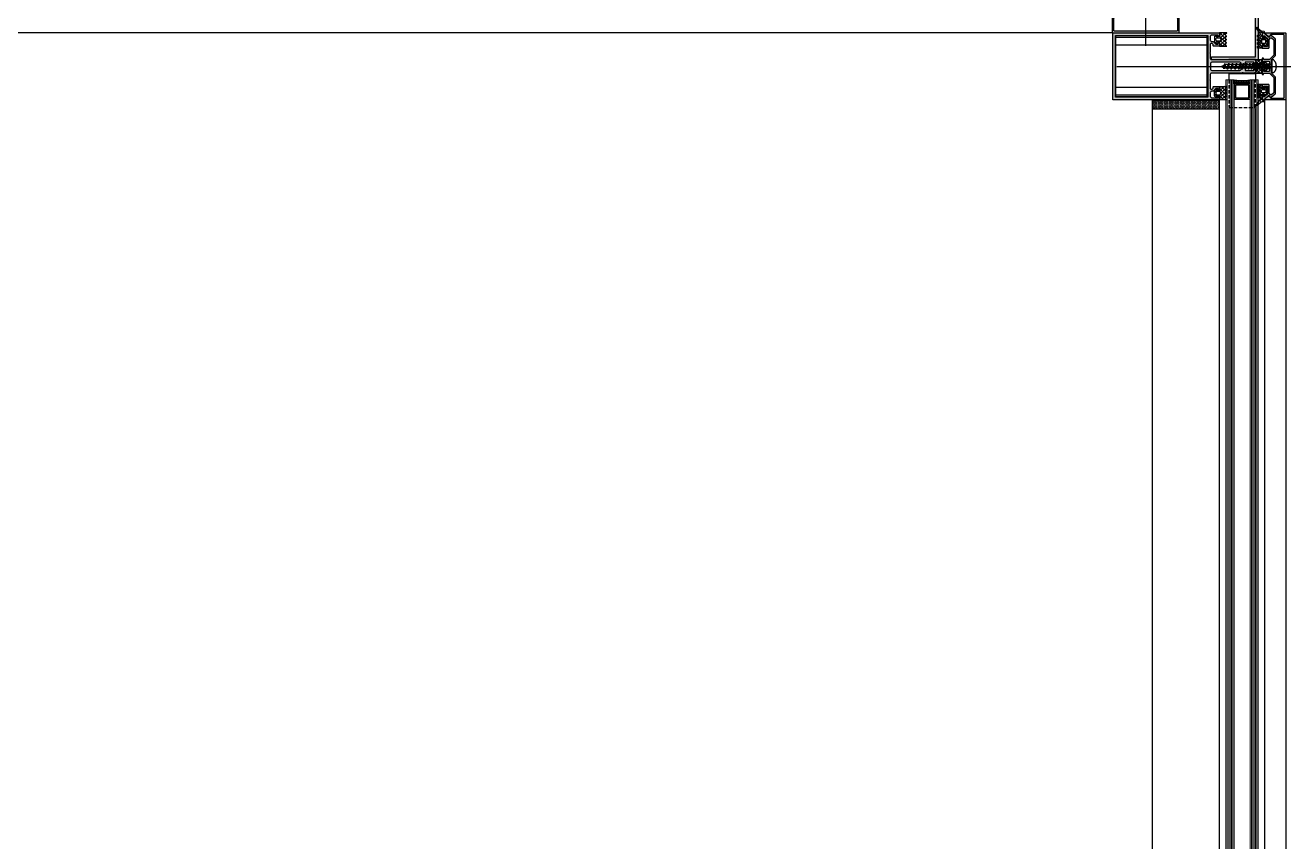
# Model space of a CAD drawing. Header units: millimetres. Extents: x 809 to 8159, y 33 to 4533.
# Drawn here: x 3912.7 to 4007.2, y 1852.9 to 1913.9 of the extents above; entities that cross this region are included whole.
import ezdxf

# ---------------------------------------------------------------- set-up
doc = ezdxf.new("R2010")
doc.units = ezdxf.units.MM
doc.linetypes.add('DASHDOT', pattern=[25.4, 12.7, -6.35, 0, -6.35])
doc.linetypes.add('HIDDEN', pattern=[0.375, 0.25, -0.125])
for name, color, linetype in [('1', 3, 'Continuous'), ('11', 11, 'Continuous'), ('3', 11, 'Continuous'), ('5', 11, 'Continuous'), ('EKSEN', 11, 'Continuous'), ('FITILLER', 240, 'Continuous'), ('GORUNUS-TARAMA', 11, 'Continuous')]:
    doc.layers.add(name, color=color, linetype=linetype)
doc.layers.add('cam', color=5, linetype='Continuous', lineweight=0)

# ---------------------------------------------------------------- blocks, each defined once
blk = doc.blocks.new('ajsdfxcvzx')
blk.add_hatch(color=256).paths.add_polyline_path([(35960.711, -6668.453), (35960.711, -6679.928), (35957.234, -6679.927), (35957.234, -6679.727), (35960.511, -6679.727), (35960.511, -6668.453)])
h = blk.add_hatch(color=256)
edge = h.paths.add_edge_path()
edge.add_arc((35954.631, -6677.747), 0.05, 270, 360, ccw=False)
edge.add_line((35954.631, -6677.797), (35949.991, -6677.797))
edge.add_arc((35949.991, -6677.747), 0.05, 180, 270, ccw=False)
edge.add_line((35949.941, -6677.747), (35949.941, -6676.793))
edge.add_line((35949.941, -6676.793), (35950.073, -6676.682))
edge.add_arc((35950.041, -6676.644), 0.05, 310, 400)
edge.add_line((35950.079, -6676.612), (35949.846, -6676.334))
edge.add_arc((35949.831, -6676.347), 0.02, 40, 180)
edge.add_line((35949.811, -6676.347), (35949.811, -6677.877))
edge.add_arc((35949.861, -6677.877), 0.05, 180, 270)
edge.add_line((35949.861, -6677.927), (35954.761, -6677.927))
edge.add_arc((35954.761, -6677.877), 0.05, 270, 360)
edge.add_line((35954.811, -6677.877), (35954.811, -6676.347))
edge.add_arc((35954.791, -6676.347), 0.02, 0, 140)
edge.add_line((35954.776, -6676.334), (35954.543, -6676.612))
edge.add_arc((35954.581, -6676.644), 0.05, 140, 230)
edge.add_line((35954.549, -6676.682), (35954.681, -6676.793))
edge.add_line((35954.681, -6676.793), (35954.681, -6677.747))
h = blk.add_hatch(color=256)
edge = h.paths.add_edge_path()
edge.add_line((35957.791, -6678.177), (35957.721, -6678.177))
edge.add_line((35957.721, -6678.177), (35957.721, -6678.087))
edge.add_line((35957.721, -6678.087), (35957.241, -6678.087))
edge.add_arc((35957.241, -6678.187), 0.1, 90, 180)
edge.add_line((35957.141, -6678.187), (35957.141, -6678.467))
edge.add_arc((35957.241, -6678.467), 0.1, 180, 270)
edge.add_line((35957.241, -6678.567), (35957.32, -6678.567))
edge.add_arc((35957.32, -6678.617), 0.05, 405, 450, ccw=False)
edge.add_line((35957.356, -6678.581), (35957.526, -6678.752))
edge.add_arc((35957.562, -6678.717), 0.05, 225, 270)
edge.add_line((35957.562, -6678.767), (35957.721, -6678.767))
edge.add_line((35957.721, -6678.767), (35957.721, -6678.677))
edge.add_line((35957.721, -6678.677), (35957.791, -6678.677))
edge.add_arc((35957.791, -6678.727), 0.05, 0, 90, ccw=False)
edge.add_line((35957.841, -6678.727), (35957.841, -6678.927))
edge.add_line((35957.841, -6678.927), (35957.401, -6678.927))
edge.add_arc((35957.401, -6678.877), 0.05, 180, 270, ccw=False)
edge.add_line((35957.351, -6678.877), (35957.351, -6678.81))
edge.add_arc((35957.301, -6678.81), 0.05, 360, 405)
edge.add_line((35957.336, -6678.774), (35957.304, -6678.741))
edge.add_arc((35957.268, -6678.777), 0.05, 405, 450)
edge.add_line((35957.268, -6678.727), (35957.191, -6678.727))
edge.add_arc((35957.191, -6678.777), 0.05, 90, 180)
edge.add_line((35957.141, -6678.777), (35957.141, -6679.027))
edge.add_line((35957.141, -6679.027), (35957.141, -6679.397))
edge.add_line((35957.141, -6679.397), (35957.111, -6679.427))
edge.add_line((35957.111, -6679.427), (35957.141, -6679.457))
edge.add_line((35957.141, -6679.457), (35957.141, -6679.827))
edge.add_arc((35957.233, -6679.835), 0.0919, 174.92947, 270.95505)
edge.add_line((35957.234, -6679.927), (35959.511, -6679.927))
edge.add_arc((35959.531, -6679.927), 0.02, 180, 360)
edge.add_line((35959.551, -6679.927), (35959.571, -6679.927))
edge.add_arc((35959.591, -6679.927), 0.02, 180, 360)
edge.add_line((35959.611, -6679.927), (35960.541, -6679.927))
edge.add_line((35960.541, -6679.927), (35960.541, -6680.067))
edge.add_arc((35960.481, -6680.067), 0.06, 270, 360, ccw=False)
edge.add_line((35960.481, -6680.127), (35960.481, -6680.197))
edge.add_arc((35960.451, -6680.197), 0.03, 270, 360, ccw=False)
edge.add_line((35960.451, -6680.227), (35960.411, -6680.227))
edge.add_arc((35960.411, -6680.197), 0.03, 180, 270, ccw=False)
edge.add_line((35960.381, -6680.197), (35960.381, -6680.127))
edge.add_line((35960.381, -6680.127), (35959.741, -6680.127))
edge.add_line((35959.741, -6680.127), (35959.741, -6680.377))
edge.add_line((35959.741, -6680.377), (35959.691, -6680.427))
edge.add_line((35959.691, -6680.427), (35959.741, -6680.477))
edge.add_line((35959.741, -6680.477), (35959.741, -6680.727))
edge.add_line((35959.741, -6680.727), (35960.381, -6680.727))
edge.add_line((35960.381, -6680.727), (35960.381, -6680.657))
edge.add_arc((35960.411, -6680.657), 0.03, 90, 180, ccw=False)
edge.add_line((35960.411, -6680.627), (35960.451, -6680.627))
edge.add_arc((35960.451, -6680.657), 0.03, 0, 90, ccw=False)
edge.add_line((35960.481, -6680.657), (35960.481, -6680.727))
edge.add_arc((35960.481, -6680.787), 0.06, 360, 450, ccw=False)
edge.add_line((35960.541, -6680.787), (35960.541, -6680.927))
edge.add_line((35960.541, -6680.927), (35959.611, -6680.927))
edge.add_arc((35959.591, -6680.927), 0.02, 360, 540)
edge.add_line((35959.571, -6680.927), (35959.551, -6680.927))
edge.add_arc((35959.531, -6680.927), 0.02, 360, 540)
edge.add_line((35959.511, -6680.927), (35957.234, -6680.927))
edge.add_arc((35957.233, -6681.019), 0.0919, 449.04495, 545.07053)
edge.add_line((35957.141, -6681.027), (35957.141, -6681.397))
edge.add_line((35957.141, -6681.397), (35957.111, -6681.427))
edge.add_line((35957.111, -6681.427), (35957.141, -6681.457))
edge.add_line((35957.141, -6681.457), (35957.141, -6681.827))
edge.add_line((35957.141, -6681.827), (35957.141, -6682.077))
edge.add_arc((35957.191, -6682.077), 0.05, 180, 270)
edge.add_line((35957.191, -6682.127), (35957.268, -6682.127))
edge.add_arc((35957.268, -6682.077), 0.05, 270, 315)
edge.add_line((35957.304, -6682.112), (35957.336, -6682.079))
edge.add_arc((35957.301, -6682.044), 0.05, 315, 360)
edge.add_line((35957.351, -6682.044), (35957.351, -6681.977))
edge.add_arc((35957.401, -6681.977), 0.05, 90, 180, ccw=False)
edge.add_line((35957.401, -6681.927), (35957.841, -6681.927))
edge.add_line((35957.841, -6681.927), (35957.841, -6682.127))
edge.add_arc((35957.791, -6682.127), 0.05, 270, 360, ccw=False)
edge.add_line((35957.791, -6682.177), (35957.721, -6682.177))
edge.add_line((35957.721, -6682.177), (35957.721, -6682.087))
edge.add_line((35957.721, -6682.087), (35957.562, -6682.087))
edge.add_arc((35957.562, -6682.137), 0.05, 450, 495)
edge.add_line((35957.526, -6682.101), (35957.356, -6682.272))
edge.add_arc((35957.32, -6682.237), 0.05, 270, 315, ccw=False)
edge.add_line((35957.32, -6682.287), (35957.241, -6682.287))
edge.add_arc((35957.241, -6682.387), 0.1, 90, 180)
edge.add_line((35957.141, -6682.387), (35957.141, -6682.667))
edge.add_arc((35957.241, -6682.667), 0.1, 180, 270)
edge.add_line((35957.241, -6682.767), (35957.721, -6682.767))
edge.add_line((35957.721, -6682.767), (35957.721, -6682.677))
edge.add_line((35957.721, -6682.677), (35957.791, -6682.677))
edge.add_arc((35957.791, -6682.727), 0.05, 0, 90, ccw=False)
edge.add_line((35957.841, -6682.727), (35957.841, -6682.927))
edge.add_line((35957.841, -6682.927), (35949.848, -6682.927))
edge.add_line((35949.848, -6682.927), (35949.848, -6677.927))
edge.add_line((35949.848, -6677.927), (35957.841, -6677.927))
edge.add_line((35957.841, -6677.927), (35957.841, -6678.127))
edge.add_arc((35957.791, -6678.127), 0.05, 270, 360, ccw=False)
h.paths.add_polyline_path([(35956.948, -6682.725), (35950.048, -6682.725), (35950.048, -6678.125), (35956.948, -6678.125), (35956.948, -6680.425)], flags=16)
edge = h.paths.add_edge_path(flags=16)
edge.add_arc((35959.348, -6680.225), 0.1, 360, 450)
edge.add_line((35959.348, -6680.125), (35957.248, -6680.125))
edge.add_arc((35957.248, -6680.225), 0.1, 90, 180)
edge.add_line((35957.148, -6680.225), (35957.148, -6680.625))
edge.add_arc((35957.248, -6680.625), 0.1, 180, 270)
edge.add_line((35957.248, -6680.725), (35959.348, -6680.725))
edge.add_arc((35959.348, -6680.625), 0.1, 270, 360)
edge.add_line((35959.448, -6680.625), (35959.448, -6680.225))
h = blk.add_hatch(color=256)
edge = h.paths.add_edge_path()
edge.add_line((35961.411, -6681.904), (35961.411, -6682.504))
edge.add_line((35961.411, -6682.504), (35961.131, -6682.739))
edge.add_line((35961.131, -6682.739), (35961.131, -6682.534))
edge.add_line((35961.131, -6682.534), (35961.061, -6682.534))
edge.add_arc((35961.061, -6682.584), 0.05, 90, 180)
edge.add_line((35961.011, -6682.584), (35961.011, -6682.922))
edge.add_line((35961.011, -6682.922), (35961.116, -6682.922))
edge.add_line((35961.116, -6682.922), (35961.472, -6682.623))
edge.add_arc((35961.504, -6682.661), 0.05, 40, 130, ccw=False)
edge.add_line((35961.543, -6682.629), (35961.618, -6682.719))
edge.add_arc((35961.656, -6682.687), 0.05, 220, 310)
edge.add_line((35961.688, -6682.725), (35961.993, -6682.469))
edge.add_arc((35961.961, -6682.431), 0.05, 310, 360)
edge.add_line((35962.011, -6682.431), (35962.011, -6681.251))
edge.add_arc((35961.961, -6681.251), 0.05, 0, 45)
edge.add_line((35961.996, -6681.216), (35961.819, -6681.039))
edge.add_line((35961.819, -6681.039), (35961.777, -6681.039))
edge.add_line((35961.777, -6681.039), (35961.777, -6680.996))
edge.add_line((35961.777, -6680.996), (35961.722, -6680.941))
edge.add_arc((35961.757, -6680.906), 0.05, 180, 225, ccw=False)
edge.add_line((35961.707, -6680.906), (35961.707, -6679.947))
edge.add_arc((35961.757, -6679.947), 0.05, 135, 180, ccw=False)
edge.add_line((35961.722, -6679.912), (35961.777, -6679.857))
edge.add_line((35961.777, -6679.857), (35961.777, -6679.815))
edge.add_line((35961.777, -6679.815), (35961.819, -6679.815))
edge.add_line((35961.819, -6679.815), (35961.996, -6679.638))
edge.add_arc((35961.961, -6679.602), 0.05, 315, 360)
edge.add_line((35962.011, -6679.602), (35962.011, -6678.423))
edge.add_arc((35961.961, -6678.423), 0.05, 0, 50)
edge.add_line((35961.993, -6678.384), (35961.688, -6678.129))
edge.add_arc((35961.656, -6678.167), 0.05, 50, 140)
edge.add_line((35961.618, -6678.135), (35961.543, -6678.224))
edge.add_arc((35961.504, -6678.192), 0.05, 230, 320, ccw=False)
edge.add_line((35961.472, -6678.23), (35961.116, -6677.932))
edge.add_line((35961.116, -6677.932), (35961.011, -6677.932))
edge.add_line((35961.011, -6677.932), (35961.011, -6678.269))
edge.add_arc((35961.061, -6678.269), 0.05, 180, 270)
edge.add_line((35961.061, -6678.319), (35961.131, -6678.319))
edge.add_line((35961.131, -6678.319), (35961.131, -6678.114))
edge.add_line((35961.131, -6678.114), (35961.411, -6678.349))
edge.add_line((35961.411, -6678.349), (35961.411, -6678.949))
edge.add_line((35961.411, -6678.949), (35961.131, -6678.949))
edge.add_line((35961.131, -6678.949), (35961.131, -6678.819))
edge.add_line((35961.131, -6678.819), (35961.061, -6678.819))
edge.add_arc((35961.061, -6678.869), 0.05, 90, 180)
edge.add_line((35961.011, -6678.869), (35961.011, -6679.069))
edge.add_line((35961.011, -6679.069), (35961.481, -6679.069))
edge.add_arc((35961.481, -6679.019), 0.05, 270, 360)
edge.add_line((35961.531, -6679.019), (35961.531, -6678.443))
edge.add_arc((35961.581, -6678.443), 0.05, 140, 180, ccw=False)
edge.add_line((35961.543, -6678.411), (35961.633, -6678.304))
edge.add_arc((35961.671, -6678.336), 0.05, 50, 140, ccw=False)
edge.add_line((35961.703, -6678.298), (35961.873, -6678.44))
edge.add_arc((35961.841, -6678.479), 0.05, 0, 50, ccw=False)
edge.add_line((35961.891, -6678.479), (35961.891, -6679.552))
edge.add_arc((35961.841, -6679.552), 0.05, -45, 0, ccw=False)
edge.add_line((35961.876, -6679.588), (35961.552, -6679.912))
edge.add_arc((35961.517, -6679.877), 0.05, 270, 315, ccw=False)
edge.add_line((35961.517, -6679.927), (35961.111, -6679.927))
edge.add_line((35961.111, -6679.927), (35961.111, -6679.827))
edge.add_line((35961.111, -6679.827), (35961.011, -6679.827))
edge.add_line((35961.011, -6679.827), (35961.011, -6680.127))
edge.add_arc((35961.061, -6680.127), 0.05, 180, 270)
edge.add_line((35961.061, -6680.177), (35961.131, -6680.177))
edge.add_line((35961.131, -6680.177), (35961.131, -6680.047))
edge.add_line((35961.131, -6680.047), (35961.507, -6680.047))
edge.add_arc((35961.507, -6680.097), 0.05, 0, 90, ccw=False)
edge.add_line((35961.557, -6680.097), (35961.557, -6680.757))
edge.add_arc((35961.507, -6680.757), 0.05, 270, 360, ccw=False)
edge.add_line((35961.507, -6680.807), (35961.131, -6680.807))
edge.add_line((35961.131, -6680.807), (35961.131, -6680.677))
edge.add_line((35961.131, -6680.677), (35961.061, -6680.677))
edge.add_arc((35961.061, -6680.727), 0.05, 90, 180)
edge.add_line((35961.011, -6680.727), (35961.011, -6681.027))
edge.add_line((35961.011, -6681.027), (35961.111, -6681.027))
edge.add_line((35961.111, -6681.027), (35961.111, -6680.927))
edge.add_line((35961.111, -6680.927), (35961.517, -6680.927))
edge.add_arc((35961.517, -6680.977), 0.05, 45, 90, ccw=False)
edge.add_line((35961.552, -6680.941), (35961.876, -6681.266))
edge.add_arc((35961.841, -6681.301), 0.05, 0, 45, ccw=False)
edge.add_line((35961.891, -6681.301), (35961.891, -6682.375))
edge.add_arc((35961.841, -6682.375), 0.05, 310, 360, ccw=False)
edge.add_line((35961.873, -6682.413), (35961.703, -6682.556))
edge.add_arc((35961.671, -6682.518), 0.05, 220, 310, ccw=False)
edge.add_line((35961.633, -6682.55), (35961.543, -6682.442))
edge.add_arc((35961.581, -6682.41), 0.05, 180, 220, ccw=False)
edge.add_line((35961.531, -6682.41), (35961.531, -6681.834))
edge.add_arc((35961.481, -6681.834), 0.05, 360, 450)
edge.add_line((35961.481, -6681.784), (35961.011, -6681.784))
edge.add_line((35961.011, -6681.784), (35961.011, -6681.984))
edge.add_arc((35961.061, -6681.984), 0.05, 180, 270)
edge.add_line((35961.061, -6682.034), (35961.131, -6682.034))
edge.add_line((35961.131, -6682.034), (35961.131, -6681.904))
edge.add_line((35961.131, -6681.904), (35961.411, -6681.904))
h = blk.add_hatch(color=256)
edge = h.paths.add_edge_path()
edge.add_arc((35962.604, -6682.747), 0.05, 270, 360)
edge.add_line((35962.654, -6682.747), (35962.654, -6678.107))
edge.add_arc((35962.604, -6678.107), 0.05, 360, 450)
edge.add_line((35962.604, -6678.057), (35961.651, -6678.057))
edge.add_line((35961.651, -6678.057), (35961.54, -6678.189))
edge.add_arc((35961.501, -6678.157), 0.05, 230, 320, ccw=False)
edge.add_line((35961.469, -6678.195), (35961.191, -6677.962))
edge.add_arc((35961.204, -6677.947), 0.02, 90, 230, ccw=False)
edge.add_line((35961.204, -6677.927), (35962.734, -6677.927))
edge.add_arc((35962.734, -6677.977), 0.05, 0, 90, ccw=False)
edge.add_line((35962.784, -6677.977), (35962.784, -6682.877))
edge.add_arc((35962.734, -6682.877), 0.05, 270, 360, ccw=False)
edge.add_line((35962.734, -6682.927), (35961.204, -6682.927))
edge.add_arc((35961.204, -6682.907), 0.02, 130, 270, ccw=False)
edge.add_line((35961.191, -6682.891), (35961.469, -6682.658))
edge.add_arc((35961.501, -6682.697), 0.05, 40, 130, ccw=False)
edge.add_line((35961.54, -6682.664), (35961.651, -6682.797))
edge.add_line((35961.651, -6682.797), (35962.604, -6682.797))
h = blk.add_hatch()
h.set_pattern_fill('NET', color=256, angle=180, style=0)
h.set_pattern_definition([(180, (35901.66928, -6673.96885), (-3e-17, -0.125), []), (270, (35901.66928, -6673.96885), (0.125, -3e-17), [])])
h.paths.add_polyline_path([(35960.091, -6681.721), (35958.928, -6681.721), (35958.928, -6681.423), (35959.127, -6681.462), (35959.365, -6681.482), (35959.624, -6681.482), (35959.952, -6681.453), (35960.091, -6681.433)])
at = {"layer": 'FITILLER'}
h = blk.add_hatch(dxfattribs=at)
h.set_pattern_fill('NET', color=256, scale=1.5, angle=225, style=0)
h.set_pattern_definition([(225, (35971.45092, -6690.67331), (0.1325825, -0.1325825), []), (315, (35971.45092, -6690.67331), (0.1325825, 0.1325825), [])])
edge = h.paths.add_edge_path(flags=16)
edge.add_arc((35957.819, -6678.452), 0.1, 270, 360, ccw=False)
edge.add_line((35957.819, -6678.552), (35957.661, -6678.552))
edge.add_arc((35957.661, -6678.452), 0.1, 180, 270, ccw=False)
edge.add_line((35957.561, -6678.452), (35957.561, -6678.402))
edge.add_arc((35957.661, -6678.402), 0.1, 90, 180, ccw=False)
edge.add_line((35957.661, -6678.302), (35957.819, -6678.302))
edge.add_arc((35957.819, -6678.402), 0.1, 0, 90, ccw=False)
edge.add_line((35957.919, -6678.402), (35957.919, -6678.452))
edge = h.paths.add_edge_path()
edge.add_line((35957.836, -6678.927), (35958.353, -6678.927))
edge.add_arc((35958.353, -6678.917), 0.01, 270, 405)
edge.add_line((35958.36, -6678.91), (35958.249, -6678.799))
edge.add_arc((35958.255, -6678.793), 0.00893, 135, 225, ccw=False)
edge.add_line((35958.249, -6678.786), (35958.358, -6678.677))
edge.add_arc((35958.352, -6678.671), 0.00893, 315, 405)
edge.add_line((35958.358, -6678.664), (35958.249, -6678.555))
edge.add_arc((35958.255, -6678.549), 0.00893, 135, 225, ccw=False)
edge.add_line((35958.249, -6678.542), (35958.358, -6678.433))
edge.add_arc((35958.352, -6678.427), 0.00893, 315, 405)
edge.add_line((35958.358, -6678.42), (35958.249, -6678.311))
edge.add_arc((35958.255, -6678.305), 0.00893, 135, 225, ccw=False)
edge.add_line((35958.249, -6678.298), (35958.358, -6678.189))
edge.add_arc((35958.352, -6678.183), 0.00893, 315, 405)
edge.add_line((35958.358, -6678.177), (35958.249, -6678.067))
edge.add_arc((35958.255, -6678.061), 0.00893, 135, 225, ccw=False)
edge.add_line((35958.249, -6678.055), (35958.36, -6677.944))
edge.add_arc((35958.353, -6677.937), 0.01, 315, 450)
edge.add_line((35958.353, -6677.927), (35957.836, -6677.927))
edge.add_line((35957.836, -6677.927), (35957.836, -6678.152))
edge.add_arc((35957.786, -6678.152), 0.05, 270, 360, ccw=False)
edge.add_line((35957.786, -6678.202), (35957.666, -6678.202))
edge.add_line((35957.666, -6678.202), (35957.666, -6678.102))
edge.add_line((35957.666, -6678.102), (35957.616, -6678.102))
edge.add_line((35957.616, -6678.102), (35957.486, -6678.177))
edge.add_arc((35957.511, -6678.22), 0.05, 120, 180)
edge.add_line((35957.461, -6678.22), (35957.461, -6678.633))
edge.add_arc((35957.511, -6678.633), 0.05, 180, 240)
edge.add_line((35957.486, -6678.677), (35957.616, -6678.752))
edge.add_line((35957.616, -6678.752), (35957.666, -6678.752))
edge.add_line((35957.666, -6678.752), (35957.666, -6678.652))
edge.add_line((35957.666, -6678.652), (35957.786, -6678.652))
edge.add_arc((35957.786, -6678.702), 0.05, 0, 90, ccw=False)
edge.add_line((35957.836, -6678.702), (35957.836, -6678.927))
h = blk.add_hatch(dxfattribs=at)
h.set_pattern_fill('NET', color=256, scale=1.5, angle=225, style=0)
h.set_pattern_definition([(225, (35975.4269, -6694.91483), (0.1325825, -0.1325825), []), (315, (35975.4269, -6694.91483), (0.1325825, 0.1325825), [])])
edge = h.paths.add_edge_path(flags=16)
edge.add_arc((35961.183, -6678.544), 0.1, 0, 90)
edge.add_line((35961.183, -6678.444), (35961.058, -6678.444))
edge.add_arc((35961.058, -6678.544), 0.1, 90, 180)
edge.add_line((35960.958, -6678.544), (35960.958, -6678.594))
edge.add_arc((35961.058, -6678.594), 0.1, 180, 270)
edge.add_line((35961.058, -6678.694), (35961.183, -6678.694))
edge.add_arc((35961.183, -6678.594), 0.1, 270, 360)
edge.add_line((35961.283, -6678.594), (35961.283, -6678.544))
edge = h.paths.add_edge_path()
edge.add_arc((35961.026, -6677.585), 0.2, 229.76686, 260)
edge.add_line((35960.991, -6677.782), (35961.126, -6677.806))
edge.add_arc((35961.117, -6677.855), 0.05, 15, 80, ccw=False)
edge.add_line((35961.166, -6677.842), (35961.184, -6677.912))
edge.add_line((35961.184, -6677.912), (35961.008, -6677.912))
edge.add_line((35961.008, -6677.912), (35961.008, -6678.294))
edge.add_arc((35961.058, -6678.294), 0.05, 180, 270)
edge.add_line((35961.058, -6678.344), (35961.178, -6678.344))
edge.add_line((35961.178, -6678.344), (35961.178, -6678.244))
edge.add_line((35961.178, -6678.244), (35961.228, -6678.244))
edge.add_line((35961.228, -6678.244), (35961.358, -6678.319))
edge.add_arc((35961.333, -6678.362), 0.05, 0, 60, ccw=False)
edge.add_line((35961.383, -6678.362), (35961.383, -6678.776))
edge.add_arc((35961.333, -6678.776), 0.05, -60, 0, ccw=False)
edge.add_line((35961.358, -6678.819), (35961.228, -6678.894))
edge.add_line((35961.228, -6678.894), (35961.178, -6678.894))
edge.add_line((35961.178, -6678.894), (35961.178, -6678.794))
edge.add_line((35961.178, -6678.794), (35961.058, -6678.794))
edge.add_arc((35961.058, -6678.844), 0.05, 90, 180)
edge.add_line((35961.008, -6678.844), (35961.008, -6679.069))
edge.add_line((35961.008, -6679.069), (35960.658, -6679.069))
edge.add_line((35960.658, -6679.069), (35960.658, -6678.919))
edge.add_line((35960.658, -6678.919), (35960.808, -6678.919))
edge.add_arc((35960.808, -6678.869), 0.05, 270, 360)
edge.add_line((35960.858, -6678.869), (35960.858, -6678.849))
edge.add_arc((35960.808, -6678.849), 0.05, 0, 90)
edge.add_line((35960.808, -6678.799), (35960.658, -6678.799))
edge.add_line((35960.658, -6678.799), (35960.658, -6678.649))
edge.add_line((35960.658, -6678.649), (35960.808, -6678.649))
edge.add_arc((35960.808, -6678.599), 0.05, 270, 360)
edge.add_line((35960.858, -6678.599), (35960.858, -6678.579))
edge.add_arc((35960.808, -6678.579), 0.05, 0, 90)
edge.add_line((35960.808, -6678.529), (35960.658, -6678.529))
edge.add_line((35960.658, -6678.529), (35960.658, -6678.379))
edge.add_line((35960.658, -6678.379), (35960.808, -6678.379))
edge.add_arc((35960.808, -6678.329), 0.05, 270, 360)
edge.add_line((35960.858, -6678.329), (35960.858, -6678.309))
edge.add_arc((35960.808, -6678.309), 0.05, 0, 90)
edge.add_line((35960.808, -6678.259), (35960.658, -6678.259))
edge.add_line((35960.658, -6678.259), (35960.658, -6678.109))
edge.add_line((35960.658, -6678.109), (35960.808, -6678.109))
edge.add_arc((35960.808, -6678.059), 0.05, 270, 360)
edge.add_line((35960.858, -6678.059), (35960.858, -6677.951))
edge.add_arc((35960.808, -6677.951), 0.05, 0, 40)
edge.add_line((35960.846, -6677.919), (35960.579, -6677.6))
edge.add_arc((35960.611, -6677.562), 0.05, 49.76686, 229.76686, ccw=False)
edge.add_line((35960.643, -6677.524), (35960.897, -6677.738))
h = blk.add_hatch(dxfattribs=at)
h.set_pattern_fill('NET', color=256, scale=1.5, angle=225, style=0)
h.set_pattern_definition([(225, (35979.32106, -6758.45883), (0.1325825, -0.1325825), []), (315, (35979.32106, -6758.45883), (0.1325825, 0.1325825), [])])
edge = h.paths.add_edge_path(flags=16)
edge.add_arc((35961.016, -6680.403), 0.1, 90, 180, ccw=False)
edge.add_line((35961.016, -6680.303), (35961.175, -6680.303))
edge.add_arc((35961.175, -6680.403), 0.1, 0, 90, ccw=False)
edge.add_line((35961.275, -6680.403), (35961.275, -6680.453))
edge.add_arc((35961.175, -6680.453), 0.1, -90, 0, ccw=False)
edge.add_line((35961.175, -6680.553), (35961.016, -6680.553))
edge.add_arc((35961.016, -6680.453), 0.1, 180, 270, ccw=False)
edge.add_line((35960.916, -6680.453), (35960.916, -6680.403))
edge = h.paths.add_edge_path()
edge.add_line((35961, -6679.928), (35960.483, -6679.928))
edge.add_arc((35960.483, -6679.938), 0.01, 90, 225)
edge.add_line((35960.476, -6679.945), (35960.587, -6680.056))
edge.add_arc((35960.58, -6680.062), 0.00893, -45, 45, ccw=False)
edge.add_line((35960.587, -6680.068), (35960.477, -6680.178))
edge.add_arc((35960.484, -6680.184), 0.00893, 135, 225)
edge.add_line((35960.477, -6680.19), (35960.587, -6680.299))
edge.add_arc((35960.58, -6680.306), 0.00893, -45, 45, ccw=False)
edge.add_line((35960.587, -6680.312), (35960.477, -6680.421))
edge.add_arc((35960.484, -6680.428), 0.00893, 135, 225)
edge.add_line((35960.477, -6680.434), (35960.587, -6680.543))
edge.add_arc((35960.58, -6680.55), 0.00893, -45, 45, ccw=False)
edge.add_line((35960.587, -6680.556), (35960.477, -6680.665))
edge.add_arc((35960.484, -6680.672), 0.00893, 135, 225)
edge.add_line((35960.477, -6680.678), (35960.587, -6680.787))
edge.add_arc((35960.58, -6680.794), 0.00893, -45, 45, ccw=False)
edge.add_line((35960.587, -6680.8), (35960.476, -6680.911))
edge.add_arc((35960.483, -6680.918), 0.01, 135, 270)
edge.add_line((35960.483, -6680.928), (35961, -6680.928))
edge.add_line((35961, -6680.928), (35961, -6680.703))
edge.add_arc((35961.05, -6680.703), 0.05, 90, 180, ccw=False)
edge.add_line((35961.05, -6680.653), (35961.17, -6680.653))
edge.add_line((35961.17, -6680.653), (35961.17, -6680.753))
edge.add_line((35961.17, -6680.753), (35961.22, -6680.753))
edge.add_line((35961.22, -6680.753), (35961.35, -6680.678))
edge.add_arc((35961.325, -6680.634), 0.05, 300, 360)
edge.add_line((35961.375, -6680.634), (35961.375, -6680.221))
edge.add_arc((35961.325, -6680.221), 0.05, 0, 60)
edge.add_line((35961.35, -6680.178), (35961.22, -6680.103))
edge.add_line((35961.22, -6680.103), (35961.17, -6680.103))
edge.add_line((35961.17, -6680.103), (35961.17, -6680.203))
edge.add_line((35961.17, -6680.203), (35961.05, -6680.203))
edge.add_arc((35961.05, -6680.153), 0.05, 180, 270, ccw=False)
edge.add_line((35961, -6680.153), (35961, -6679.928))
h = blk.add_hatch(dxfattribs=at)
h.set_pattern_fill('NET', color=256, scale=1.5, angle=225, style=0)
h.set_pattern_definition([(135, (35971.45092, -6670.18013), (0.1325825, 0.1325825), []), (45, (35971.45092, -6670.18013), (0.1325825, -0.1325825), [])])
edge = h.paths.add_edge_path(flags=16)
edge.add_arc((35957.819, -6682.402), 0.1, 0, 90)
edge.add_line((35957.819, -6682.302), (35957.661, -6682.302))
edge.add_arc((35957.661, -6682.402), 0.1, 90, 180)
edge.add_line((35957.561, -6682.402), (35957.561, -6682.452))
edge.add_arc((35957.661, -6682.452), 0.1, 180, 270)
edge.add_line((35957.661, -6682.552), (35957.819, -6682.552))
edge.add_arc((35957.819, -6682.452), 0.1, 270, 360)
edge.add_line((35957.919, -6682.452), (35957.919, -6682.402))
edge = h.paths.add_edge_path()
edge.add_line((35957.836, -6681.927), (35958.353, -6681.927))
edge.add_arc((35958.353, -6681.937), 0.01, -45, 90, ccw=False)
edge.add_line((35958.36, -6681.944), (35958.249, -6682.055))
edge.add_arc((35958.255, -6682.061), 0.00893, 135, 225)
edge.add_line((35958.249, -6682.067), (35958.358, -6682.177))
edge.add_arc((35958.352, -6682.183), 0.00893, -45, 45, ccw=False)
edge.add_line((35958.358, -6682.189), (35958.249, -6682.298))
edge.add_arc((35958.255, -6682.305), 0.00893, 135, 225)
edge.add_line((35958.249, -6682.311), (35958.358, -6682.42))
edge.add_arc((35958.352, -6682.427), 0.00893, -45, 45, ccw=False)
edge.add_line((35958.358, -6682.433), (35958.249, -6682.542))
edge.add_arc((35958.255, -6682.549), 0.00893, 135, 225)
edge.add_line((35958.249, -6682.555), (35958.358, -6682.664))
edge.add_arc((35958.352, -6682.671), 0.00893, -45, 45, ccw=False)
edge.add_line((35958.358, -6682.677), (35958.249, -6682.786))
edge.add_arc((35958.255, -6682.793), 0.00893, 135, 225)
edge.add_line((35958.249, -6682.799), (35958.36, -6682.91))
edge.add_arc((35958.353, -6682.917), 0.01, -90, 45, ccw=False)
edge.add_line((35958.353, -6682.927), (35957.836, -6682.927))
edge.add_line((35957.836, -6682.927), (35957.836, -6682.702))
edge.add_arc((35957.786, -6682.702), 0.05, 0, 90)
edge.add_line((35957.786, -6682.652), (35957.666, -6682.652))
edge.add_line((35957.666, -6682.652), (35957.666, -6682.752))
edge.add_line((35957.666, -6682.752), (35957.616, -6682.752))
edge.add_line((35957.616, -6682.752), (35957.486, -6682.677))
edge.add_arc((35957.511, -6682.633), 0.05, 180, 240, ccw=False)
edge.add_line((35957.461, -6682.633), (35957.461, -6682.22))
edge.add_arc((35957.511, -6682.22), 0.05, 120, 180, ccw=False)
edge.add_line((35957.486, -6682.177), (35957.616, -6682.102))
edge.add_line((35957.616, -6682.102), (35957.666, -6682.102))
edge.add_line((35957.666, -6682.102), (35957.666, -6682.202))
edge.add_line((35957.666, -6682.202), (35957.786, -6682.202))
edge.add_arc((35957.786, -6682.152), 0.05, 270, 360)
edge.add_line((35957.836, -6682.152), (35957.836, -6681.927))
h = blk.add_hatch(dxfattribs=at)
h.set_pattern_fill('NET', color=256, scale=1.5, angle=225, style=0)
h.set_pattern_definition([(135, (35975.4269, -6665.9386), (0.1325825, 0.1325825), []), (45, (35975.4269, -6665.9386), (0.1325825, -0.1325825), [])])
edge = h.paths.add_edge_path(flags=16)
edge.add_arc((35961.183, -6682.309), 0.1, 270, 360, ccw=False)
edge.add_line((35961.183, -6682.409), (35961.058, -6682.409))
edge.add_arc((35961.058, -6682.309), 0.1, 180, 270, ccw=False)
edge.add_line((35960.958, -6682.309), (35960.958, -6682.259))
edge.add_arc((35961.058, -6682.259), 0.1, 90, 180, ccw=False)
edge.add_line((35961.058, -6682.159), (35961.183, -6682.159))
edge.add_arc((35961.183, -6682.259), 0.1, 0, 90, ccw=False)
edge.add_line((35961.283, -6682.259), (35961.283, -6682.309))
edge = h.paths.add_edge_path()
edge.add_arc((35961.026, -6683.268), 0.2, 100, 130.23314, ccw=False)
edge.add_line((35960.991, -6683.071), (35961.126, -6683.047))
edge.add_arc((35961.117, -6682.998), 0.05, 280, 345)
edge.add_line((35961.166, -6683.011), (35961.184, -6682.942))
edge.add_line((35961.184, -6682.942), (35961.008, -6682.942))
edge.add_line((35961.008, -6682.942), (35961.008, -6682.559))
edge.add_arc((35961.058, -6682.559), 0.05, 90, 180, ccw=False)
edge.add_line((35961.058, -6682.509), (35961.178, -6682.509))
edge.add_line((35961.178, -6682.509), (35961.178, -6682.609))
edge.add_line((35961.178, -6682.609), (35961.228, -6682.609))
edge.add_line((35961.228, -6682.609), (35961.358, -6682.534))
edge.add_arc((35961.333, -6682.491), 0.05, 300, 360)
edge.add_line((35961.383, -6682.491), (35961.383, -6682.078))
edge.add_arc((35961.333, -6682.078), 0.05, 360, 420)
edge.add_line((35961.358, -6682.034), (35961.228, -6681.959))
edge.add_line((35961.228, -6681.959), (35961.178, -6681.959))
edge.add_line((35961.178, -6681.959), (35961.178, -6682.059))
edge.add_line((35961.178, -6682.059), (35961.058, -6682.059))
edge.add_arc((35961.058, -6682.009), 0.05, 180, 270, ccw=False)
edge.add_line((35961.008, -6682.009), (35961.008, -6681.784))
edge.add_line((35961.008, -6681.784), (35960.658, -6681.784))
edge.add_line((35960.658, -6681.784), (35960.658, -6681.934))
edge.add_line((35960.658, -6681.934), (35960.808, -6681.934))
edge.add_arc((35960.808, -6681.984), 0.05, 0, 90, ccw=False)
edge.add_line((35960.858, -6681.984), (35960.858, -6682.004))
edge.add_arc((35960.808, -6682.004), 0.05, 270, 360, ccw=False)
edge.add_line((35960.808, -6682.054), (35960.658, -6682.054))
edge.add_line((35960.658, -6682.054), (35960.658, -6682.204))
edge.add_line((35960.658, -6682.204), (35960.808, -6682.204))
edge.add_arc((35960.808, -6682.254), 0.05, 0, 90, ccw=False)
edge.add_line((35960.858, -6682.254), (35960.858, -6682.274))
edge.add_arc((35960.808, -6682.274), 0.05, 270, 360, ccw=False)
edge.add_line((35960.808, -6682.324), (35960.658, -6682.324))
edge.add_line((35960.658, -6682.324), (35960.658, -6682.474))
edge.add_line((35960.658, -6682.474), (35960.808, -6682.474))
edge.add_arc((35960.808, -6682.524), 0.05, 0, 90, ccw=False)
edge.add_line((35960.858, -6682.524), (35960.858, -6682.544))
edge.add_arc((35960.808, -6682.544), 0.05, 270, 360, ccw=False)
edge.add_line((35960.808, -6682.594), (35960.658, -6682.594))
edge.add_line((35960.658, -6682.594), (35960.658, -6682.744))
edge.add_line((35960.658, -6682.744), (35960.808, -6682.744))
edge.add_arc((35960.808, -6682.794), 0.05, 0, 90, ccw=False)
edge.add_line((35960.858, -6682.794), (35960.858, -6682.903))
edge.add_arc((35960.808, -6682.903), 0.05, 320, 360, ccw=False)
edge.add_line((35960.846, -6682.935), (35960.579, -6683.254))
edge.add_arc((35960.611, -6683.292), 0.05, 130.23314, 310.23314)
edge.add_line((35960.643, -6683.33), (35960.897, -6683.115))
h = blk.add_hatch(dxfattribs=at)
h.set_pattern_fill('DOTS', color=256, scale=1.2, angle=135, style=0)
h.set_pattern_definition([(225, (36052.0062, -6541.36495), (-0.079549513, 0.026516504), [0, -0.075])])
h.paths.add_polyline_path([(35957.811, -6682.94), (35957.811, -6683.622), (35952.811, -6683.622), (35952.811, -6682.94)])
at = {"linetype": 'HIDDEN'}
for p, q in [((35958.511, -6681.45), (35958.511, -6683.51)), ((35960.511, -6683.51), (35960.511, -6681.427)), ((35958.511, -6683.51), (35960.511, -6683.51))]:
    blk.add_line(p, q, dxfattribs=at)
for p, q in [((35960.115, -6681.727), (35959.515, -6681.727)), ((35960.511, -6681.431), (35960.511, -6681.427))]:
    blk.add_line(p, q)
for points in [[(35960.711, -6668.453), (35960.711, -6679.928), (35957.234, -6679.927), (35957.234, -6679.727), (35960.511, -6679.727), (35960.511, -6679.727), (35960.511, -6668.453)], [(35956.948, -6682.725), (35950.048, -6682.725), (35950.048, -6678.125), (35956.948, -6678.125), (35956.948, -6680.425)], [(35960.091, -6681.721), (35958.928, -6681.721), (35958.928, -6681.423), (35959.127, -6681.462), (35959.365, -6681.482), (35959.624, -6681.482), (35959.952, -6681.453), (35960.091, -6681.433)], [(35960.115, -6681.727), (35958.928, -6681.727), (35958.928, -6682.872), (35960.115, -6682.872)], [(35960.015, -6681.827), (35959.028, -6681.827), (35959.028, -6682.772), (35960.015, -6682.772)]]:
    blk.add_lwpolyline(points, close=True)
for points in [[(35954.681, -6677.747, -0.414214), (35954.631, -6677.797), (35949.991, -6677.797, -0.414214), (35949.941, -6677.747), (35949.941, -6676.793), (35950.073, -6676.682, 0.414214), (35950.079, -6676.612), (35949.846, -6676.334, 0.700208), (35949.811, -6676.347), (35949.811, -6677.877, 0.414214), (35949.861, -6677.927), (35954.761, -6677.927, 0.414214), (35954.811, -6677.877), (35954.811, -6676.347, 0.700208), (35954.776, -6676.334), (35954.543, -6676.612, 0.414214), (35954.549, -6676.682), (35954.681, -6676.793)], [(35957.791, -6678.177), (35957.721, -6678.177), (35957.721, -6678.087), (35957.241, -6678.087, 0.414214), (35957.141, -6678.187), (35957.141, -6678.467, 0.414214), (35957.241, -6678.567), (35957.32, -6678.567, -0.198912), (35957.356, -6678.581), (35957.526, -6678.752, 0.198912), (35957.562, -6678.767), (35957.721, -6678.767), (35957.721, -6678.677), (35957.791, -6678.677, -0.414214), (35957.841, -6678.727), (35957.841, -6678.927), (35957.401, -6678.927, -0.414214), (35957.351, -6678.877), (35957.351, -6678.81, 0.198912), (35957.336, -6678.774), (35957.304, -6678.741, 0.198912), (35957.268, -6678.727), (35957.191, -6678.727, 0.414214), (35957.141, -6678.777), (35957.141, -6679.027), (35957.141, -6679.397), (35957.111, -6679.427), (35957.141, -6679.457), (35957.141, -6679.827, 0.445362), (35957.234, -6679.927), (35959.511, -6679.927, 1), (35959.551, -6679.927), (35959.571, -6679.927, 1), (35959.611, -6679.927), (35960.541, -6679.927), (35960.541, -6680.067, -0.414214), (35960.481, -6680.127), (35960.481, -6680.197, -0.414214), (35960.451, -6680.227), (35960.411, -6680.227, -0.414214), (35960.381, -6680.197), (35960.381, -6680.127), (35959.741, -6680.127), (35959.741, -6680.377), (35959.691, -6680.427), (35959.741, -6680.477), (35959.741, -6680.727), (35960.381, -6680.727), (35960.381, -6680.657, -0.414214), (35960.411, -6680.627), (35960.451, -6680.627, -0.414214), (35960.481, -6680.657), (35960.481, -6680.727, -0.414214), (35960.541, -6680.787), (35960.541, -6680.927), (35959.611, -6680.927, 1), (35959.571, -6680.927), (35959.551, -6680.927, 1), (35959.511, -6680.927), (35957.234, -6680.927, 0.445362), (35957.141, -6681.027), (35957.141, -6681.397), (35957.111, -6681.427), (35957.141, -6681.457), (35957.141, -6681.827), (35957.141, -6682.077, 0.414214), (35957.191, -6682.127), (35957.268, -6682.127, 0.198912), (35957.304, -6682.112), (35957.336, -6682.079, 0.198912), (35957.351, -6682.044), (35957.351, -6681.977, -0.414214), (35957.401, -6681.927), (35957.841, -6681.927), (35957.841, -6682.127, -0.414214), (35957.791, -6682.177), (35957.721, -6682.177), (35957.721, -6682.087), (35957.562, -6682.087, 0.198912), (35957.526, -6682.101), (35957.356, -6682.272, -0.198912), (35957.32, -6682.287), (35957.241, -6682.287, 0.414214), (35957.141, -6682.387), (35957.141, -6682.667, 0.414214), (35957.241, -6682.767), (35957.721, -6682.767), (35957.721, -6682.677), (35957.791, -6682.677, -0.414214), (35957.841, -6682.727), (35957.841, -6682.927), (35949.848, -6682.927), (35949.848, -6677.927), (35957.841, -6677.927), (35957.841, -6678.127, -0.414214)], [(35961.411, -6681.904), (35961.411, -6682.504), (35961.131, -6682.739), (35961.131, -6682.534), (35961.061, -6682.534, 0.414214), (35961.011, -6682.584), (35961.011, -6682.922), (35961.116, -6682.922), (35961.472, -6682.623, -0.414214), (35961.543, -6682.629), (35961.618, -6682.719, 0.414214), (35961.688, -6682.725), (35961.993, -6682.469, 0.221695), (35962.011, -6682.431), (35962.011, -6681.251, 0.198912), (35961.996, -6681.216), (35961.819, -6681.039), (35961.777, -6681.039), (35961.777, -6680.996), (35961.722, -6680.941, -0.198912), (35961.707, -6680.906), (35961.707, -6679.947, -0.198912), (35961.722, -6679.912), (35961.777, -6679.857), (35961.777, -6679.815), (35961.819, -6679.815), (35961.996, -6679.638, 0.198912), (35962.011, -6679.602), (35962.011, -6678.423, 0.221695), (35961.993, -6678.384), (35961.688, -6678.129, 0.414214), (35961.618, -6678.135), (35961.543, -6678.224, -0.414214), (35961.472, -6678.23), (35961.116, -6677.932), (35961.011, -6677.932), (35961.011, -6678.269, 0.414214), (35961.061, -6678.319), (35961.131, -6678.319), (35961.131, -6678.114), (35961.411, -6678.349), (35961.411, -6678.949), (35961.131, -6678.949), (35961.131, -6678.819), (35961.061, -6678.819, 0.414214), (35961.011, -6678.869), (35961.011, -6679.069), (35961.481, -6679.069, 0.414214), (35961.531, -6679.019), (35961.531, -6678.443, -0.176327), (35961.543, -6678.411), (35961.633, -6678.304, -0.414214), (35961.703, -6678.298), (35961.873, -6678.44, -0.221695), (35961.891, -6678.479), (35961.891, -6679.552, -0.198912), (35961.876, -6679.588), (35961.552, -6679.912, -0.198912), (35961.517, -6679.927), (35961.111, -6679.927), (35961.111, -6679.827), (35961.011, -6679.827), (35961.011, -6680.127, 0.414214), (35961.061, -6680.177), (35961.131, -6680.177), (35961.131, -6680.047), (35961.507, -6680.047, -0.414214), (35961.557, -6680.097), (35961.557, -6680.757, -0.414214), (35961.507, -6680.807), (35961.131, -6680.807), (35961.131, -6680.677), (35961.061, -6680.677, 0.414214), (35961.011, -6680.727), (35961.011, -6681.027), (35961.111, -6681.027), (35961.111, -6680.927), (35961.517, -6680.927, -0.198912), (35961.552, -6680.941), (35961.876, -6681.266, -0.198912), (35961.891, -6681.301), (35961.891, -6682.375, -0.221695), (35961.873, -6682.413), (35961.703, -6682.556, -0.414214), (35961.633, -6682.55), (35961.543, -6682.442, -0.176327), (35961.531, -6682.41), (35961.531, -6681.834, 0.414214), (35961.481, -6681.784), (35961.011, -6681.784), (35961.011, -6681.984, 0.414214), (35961.061, -6682.034), (35961.131, -6682.034), (35961.131, -6681.904)], [(35962.604, -6682.797, 0.414214), (35962.654, -6682.747), (35962.654, -6678.107, 0.414214), (35962.604, -6678.057), (35961.651, -6678.057), (35961.54, -6678.189, -0.414214), (35961.469, -6678.195), (35961.191, -6677.962, -0.700208), (35961.204, -6677.927), (35962.734, -6677.927, -0.414214), (35962.784, -6677.977), (35962.784, -6682.877, -0.414214), (35962.734, -6682.927), (35961.204, -6682.927, -0.700208), (35961.191, -6682.891), (35961.469, -6682.658, -0.414214), (35961.54, -6682.664), (35961.651, -6682.797)], [(35959.448, -6680.225, 0.414214), (35959.348, -6680.125), (35957.248, -6680.125, 0.414214), (35957.148, -6680.225), (35957.148, -6680.625, 0.414214), (35957.248, -6680.725), (35959.348, -6680.725, 0.414214), (35959.448, -6680.625)]]:
    blk.add_lwpolyline(points, format="xyb", close=True)
at = {"layer": '1', "linetype": 'DASHDOT', "ltscale": 10}
for p, q in [((35961.326, -6680.184), (35961.226, -6680.669)), ((35961.363, -6680.284), (35961.226, -6680.669)), ((35961.326, -6680.184), (35961.363, -6680.284)), ((35961.491, -6680.284), (35961.363, -6680.284)), ((35961.39, -6680.569), (35961.526, -6680.184)), ((35961.526, -6680.184), (35961.426, -6680.669)), ((35961.563, -6680.284), (35961.426, -6680.669)), ((35961.526, -6680.184), (35961.563, -6680.284)), ((35961.723, -6680.284), (35961.563, -6680.284)), ((35961.565, -6680.284), (35961.563, -6680.284)), ((35961.723, -6679.952), (35961.723, -6680.902)), ((35961.873, -6679.952), (35961.723, -6679.952)), ((35961.39, -6680.569), (35961.262, -6680.569)), ((35961.426, -6680.669), (35961.39, -6680.569)), ((35961.556, -6680.569), (35961.462, -6680.569)), ((35961.723, -6680.569), (35961.462, -6680.569)), ((35961.556, -6680.569), (35961.556, -6680.569)), ((35961.556, -6680.569), (35961.556, -6680.569)), ((35961.556, -6680.569), (35961.57, -6680.569)), ((35961.556, -6680.569), (35961.57, -6680.569)), ((35961.873, -6680.902), (35961.723, -6680.902))]:
    blk.add_line(p, q, dxfattribs=at)
for centre, radius, start, end in [((35961.425, -6680.427), 0.653, 8.40723, 46.68802), ((35961.425, -6680.427), 0.653, 313.31198, 351.59277), ((35962.159, -6680.427), 0.13, 132.68487, 227.31513)]:
    blk.add_arc(centre, radius, start, end, dxfattribs=at)
at = {"layer": '11'}
for p, q in [((35958.119, -6680.515), (35958.227, -6680.209)), ((35958.227, -6680.209), (35958.155, -6680.615)), ((35958.264, -6680.309), (35958.155, -6680.615)), ((35958.227, -6680.209), (35958.264, -6680.309)), ((35958.264, -6680.309), (35958.331, -6680.286)), ((35958.486, -6680.284), (35958.337, -6680.284)), ((35958.385, -6680.569), (35958.521, -6680.184)), ((35958.385, -6680.569), (35958.521, -6680.184)), ((35958.521, -6680.184), (35958.421, -6680.669)), ((35958.558, -6680.284), (35958.421, -6680.669)), ((35958.521, -6680.184), (35958.558, -6680.284)), ((35958.771, -6680.284), (35958.558, -6680.284)), ((35958.67, -6680.569), (35958.807, -6680.184)), ((35958.67, -6680.569), (35958.807, -6680.184)), ((35958.807, -6680.184), (35958.707, -6680.669)), ((35958.843, -6680.284), (35958.707, -6680.669)), ((35958.807, -6680.184), (35958.843, -6680.284)), ((35959.057, -6680.284), (35958.843, -6680.284)), ((35958.956, -6680.569), (35959.092, -6680.184)), ((35958.956, -6680.569), (35959.092, -6680.184)), ((35959.092, -6680.184), (35958.992, -6680.669)), ((35959.128, -6680.284), (35958.992, -6680.669)), ((35959.092, -6680.184), (35959.128, -6680.284)), ((35959.342, -6680.284), (35959.128, -6680.284)), ((35959.241, -6680.569), (35959.377, -6680.184)), ((35959.241, -6680.569), (35959.377, -6680.184)), ((35959.377, -6680.184), (35959.277, -6680.669)), ((35959.414, -6680.284), (35959.277, -6680.669)), ((35959.377, -6680.184), (35959.414, -6680.284)), ((35959.582, -6680.284), (35959.414, -6680.284)), ((35959.481, -6680.569), (35959.617, -6680.184)), ((35959.481, -6680.569), (35959.617, -6680.184)), ((35959.617, -6680.184), (35959.517, -6680.669)), ((35959.654, -6680.284), (35959.517, -6680.669)), ((35959.617, -6680.184), (35959.654, -6680.284)), ((35959.821, -6680.284), (35959.654, -6680.284)), ((35959.72, -6680.569), (35959.857, -6680.184)), ((35959.72, -6680.569), (35959.857, -6680.184)), ((35959.857, -6680.184), (35959.757, -6680.669)), ((35959.893, -6680.284), (35959.757, -6680.669)), ((35959.857, -6680.184), (35959.893, -6680.284)), ((35960.061, -6680.284), (35959.893, -6680.284)), ((35959.96, -6680.569), (35960.097, -6680.184)), ((35960.097, -6680.184), (35959.997, -6680.669)), ((35960.133, -6680.284), (35959.997, -6680.669)), ((35960.097, -6680.184), (35960.133, -6680.284)), ((35960.291, -6680.284), (35960.133, -6680.284)), ((35960.19, -6680.569), (35960.326, -6680.184)), ((35960.326, -6680.184), (35960.226, -6680.669)), ((35960.363, -6680.284), (35960.226, -6680.669)), ((35960.326, -6680.184), (35960.363, -6680.284)), ((35960.491, -6680.284), (35960.363, -6680.284)), ((35960.39, -6680.569), (35960.526, -6680.184)), ((35960.39, -6680.569), (35960.526, -6680.184)), ((35960.526, -6680.184), (35960.426, -6680.669)), ((35960.563, -6680.284), (35960.426, -6680.669)), ((35960.526, -6680.184), (35960.563, -6680.284)), ((35960.691, -6680.284), (35960.563, -6680.284)), ((35960.726, -6680.184), (35960.59, -6680.569)), ((35960.626, -6680.669), (35960.726, -6680.184)), ((35960.763, -6680.284), (35960.626, -6680.669)), ((35960.726, -6680.184), (35960.763, -6680.284)), ((35960.891, -6680.284), (35960.763, -6680.284)), ((35960.79, -6680.569), (35960.926, -6680.184)), ((35960.926, -6680.184), (35960.826, -6680.669)), ((35960.963, -6680.284), (35960.826, -6680.669)), ((35960.926, -6680.184), (35960.963, -6680.284)), ((35961.091, -6680.284), (35960.963, -6680.284)), ((35960.99, -6680.569), (35961.126, -6680.184)), ((35961.126, -6680.184), (35961.026, -6680.669)), ((35961.163, -6680.284), (35961.026, -6680.669)), ((35961.126, -6680.184), (35961.163, -6680.284)), ((35961.291, -6680.284), (35961.163, -6680.284)), ((35961.19, -6680.569), (35961.326, -6680.184)), ((35957.923, -6680.427), (35958.182, -6680.337)), ((35957.923, -6680.427), (35958.119, -6680.517)), ((35958.155, -6680.615), (35958.119, -6680.515)), ((35958.18, -6680.545), (35958.229, -6680.567)), ((35958.385, -6680.569), (35958.237, -6680.569)), ((35958.421, -6680.669), (35958.385, -6680.569)), ((35958.67, -6680.569), (35958.457, -6680.569)), ((35958.707, -6680.669), (35958.67, -6680.569)), ((35958.956, -6680.569), (35958.742, -6680.569)), ((35958.992, -6680.669), (35958.956, -6680.569)), ((35959.241, -6680.569), (35959.028, -6680.569)), ((35959.277, -6680.669), (35959.241, -6680.569)), ((35959.481, -6680.569), (35959.313, -6680.569)), ((35959.517, -6680.669), (35959.481, -6680.569)), ((35959.72, -6680.569), (35959.553, -6680.569)), ((35959.757, -6680.669), (35959.72, -6680.569)), ((35959.96, -6680.569), (35959.792, -6680.569)), ((35959.997, -6680.669), (35959.96, -6680.569)), ((35960.19, -6680.569), (35960.032, -6680.569)), ((35960.226, -6680.669), (35960.19, -6680.569)), ((35960.39, -6680.569), (35960.262, -6680.569)), ((35960.426, -6680.669), (35960.39, -6680.569)), ((35960.59, -6680.569), (35960.462, -6680.569)), ((35960.59, -6680.569), (35960.626, -6680.669)), ((35960.79, -6680.569), (35960.662, -6680.569)), ((35960.826, -6680.669), (35960.79, -6680.569)), ((35960.99, -6680.569), (35960.862, -6680.569)), ((35961.026, -6680.669), (35960.99, -6680.569)), ((35961.19, -6680.569), (35961.062, -6680.569)), ((35961.226, -6680.669), (35961.19, -6680.569))]:
    blk.add_line(p, q, dxfattribs=at)
for centre, start, end in [((35958.337, -6680.304), 90, 109.11162), ((35958.237, -6680.549), 245.32512, 270)]:
    blk.add_arc(centre, 0.02, start, end, dxfattribs=at)
at = {"layer": '3'}
for p, q in [((35958.511, -6679.884), (35960.511, -6679.884)), ((35958.511, -6680.97), (35958.511, -6681.427)), ((35958.511, -6680.97), (35960.511, -6680.97)), ((35960.511, -6680.97), (35960.511, -6681.427))]:
    blk.add_line(p, q, dxfattribs=at)
at = {"layer": '5'}
for p, q in [((35949.811, -6677.927), (35815.473, -6677.927)), ((35952.811, -6774.709), (35952.811, -6682.927)), ((35957.811, -6682.927), (35957.811, -6774.709)), ((35961.191, -6682.927), (35961.191, -6790.634)), ((35962.784, -6682.927), (35962.784, -6790.679))]:
    blk.add_line(p, q, dxfattribs=at)
at = {"layer": 'cam'}
for p, q in [((35958.311, -6774.709), (35958.311, -6681.427)), ((35958.911, -6681.427), (35958.311, -6681.427)), ((35958.411, -6774.709), (35958.411, -6681.427)), ((35958.611, -6774.709), (35958.611, -6681.427)), ((35958.711, -6774.709), (35958.711, -6681.427)), ((35958.811, -6774.709), (35958.811, -6681.427)), ((35958.911, -6774.709), (35958.911, -6681.427)), ((35960.111, -6774.709), (35960.111, -6681.427)), ((35960.711, -6681.427), (35960.111, -6681.427)), ((35960.211, -6774.709), (35960.211, -6681.427)), ((35960.311, -6774.709), (35960.311, -6681.427)), ((35960.411, -6774.709), (35960.411, -6681.427)), ((35960.611, -6774.709), (35960.611, -6681.427)), ((35960.711, -6774.709), (35960.711, -6681.427)), ((35958.511, -6774.709), (35958.511, -6683.58)), ((35960.511, -6774.709), (35960.511, -6683.571))]:
    blk.add_line(p, q, dxfattribs=at)
at = {"layer": 'EKSEN', "linetype": 'DASHDOT', "ltscale": 10}
blk.add_line((35952.311, -6664.465), (35952.311, -6678.894), dxfattribs=at)
at = {"layer": 'EKSEN', "linetype": 'DASHDOT', "ltscale": 5}
blk.add_line((35950.147, -6680.427), (35963.143, -6680.427), dxfattribs=at)
at = {"layer": 'FITILLER'}
for points in [[(35957.836, -6678.927), (35958.353, -6678.927, 0.668179), (35958.36, -6678.91), (35958.249, -6678.799, -0.414214), (35958.249, -6678.786), (35958.358, -6678.677, 0.414214), (35958.358, -6678.664), (35958.249, -6678.555, -0.414214), (35958.249, -6678.542), (35958.358, -6678.433, 0.414214), (35958.358, -6678.42), (35958.249, -6678.311, -0.414214), (35958.249, -6678.298), (35958.358, -6678.189, 0.414214), (35958.358, -6678.177), (35958.249, -6678.067, -0.414214), (35958.249, -6678.055), (35958.36, -6677.944, 0.668179), (35958.353, -6677.927), (35957.836, -6677.927), (35957.836, -6678.152, -0.414214), (35957.786, -6678.202), (35957.666, -6678.202), (35957.666, -6678.102), (35957.616, -6678.102), (35957.486, -6678.177, 0.267949), (35957.461, -6678.22), (35957.461, -6678.633, 0.267949), (35957.486, -6678.677), (35957.616, -6678.752), (35957.666, -6678.752), (35957.666, -6678.652), (35957.786, -6678.652, -0.414214), (35957.836, -6678.702)], [(35957.919, -6678.452, -0.414214), (35957.819, -6678.552), (35957.661, -6678.552, -0.414214), (35957.561, -6678.452), (35957.561, -6678.402, -0.414214), (35957.661, -6678.302), (35957.819, -6678.302, -0.414214), (35957.919, -6678.402)], [(35960.897, -6677.738, 0.132688), (35960.991, -6677.782), (35961.126, -6677.806, -0.291473), (35961.166, -6677.842), (35961.184, -6677.912), (35961.008, -6677.912), (35961.008, -6678.294, 0.414214), (35961.058, -6678.344), (35961.178, -6678.344), (35961.178, -6678.244), (35961.228, -6678.244), (35961.358, -6678.319, -0.267949), (35961.383, -6678.362), (35961.383, -6678.776, -0.267949), (35961.358, -6678.819), (35961.228, -6678.894), (35961.178, -6678.894), (35961.178, -6678.794), (35961.058, -6678.794, 0.414214), (35961.008, -6678.844), (35961.008, -6679.069), (35960.658, -6679.069), (35960.658, -6678.919), (35960.808, -6678.919, 0.414214), (35960.858, -6678.869), (35960.858, -6678.849, 0.414214), (35960.808, -6678.799), (35960.658, -6678.799), (35960.658, -6678.649), (35960.808, -6678.649, 0.414214), (35960.858, -6678.599), (35960.858, -6678.579, 0.414214), (35960.808, -6678.529), (35960.658, -6678.529), (35960.658, -6678.379), (35960.808, -6678.379, 0.414214), (35960.858, -6678.329), (35960.858, -6678.309, 0.414214), (35960.808, -6678.259), (35960.658, -6678.259), (35960.658, -6678.109), (35960.808, -6678.109, 0.414214), (35960.858, -6678.059), (35960.858, -6677.951, 0.176327), (35960.846, -6677.919), (35960.579, -6677.6, -1), (35960.643, -6677.524)], [(35961.283, -6678.544, 0.414214), (35961.183, -6678.444), (35961.058, -6678.444, 0.414214), (35960.958, -6678.544), (35960.958, -6678.594, 0.414214), (35961.058, -6678.694), (35961.183, -6678.694, 0.414214), (35961.283, -6678.594)], [(35961, -6679.928), (35960.483, -6679.928, 0.668179), (35960.476, -6679.945), (35960.587, -6680.056, -0.414214), (35960.587, -6680.068), (35960.477, -6680.178, 0.414214), (35960.477, -6680.19), (35960.587, -6680.299, -0.414214), (35960.587, -6680.312), (35960.477, -6680.421, 0.414214), (35960.477, -6680.434), (35960.587, -6680.543, -0.414214), (35960.587, -6680.556), (35960.477, -6680.665, 0.414214), (35960.477, -6680.678), (35960.587, -6680.787, -0.414214), (35960.587, -6680.8), (35960.476, -6680.911, 0.668179), (35960.483, -6680.928), (35961, -6680.928), (35961, -6680.703, -0.414214), (35961.05, -6680.653), (35961.17, -6680.653), (35961.17, -6680.753), (35961.22, -6680.753), (35961.35, -6680.678, 0.267949), (35961.375, -6680.634), (35961.375, -6680.221, 0.267949), (35961.35, -6680.178), (35961.22, -6680.103), (35961.17, -6680.103), (35961.17, -6680.203), (35961.05, -6680.203, -0.414214), (35961, -6680.153)], [(35960.916, -6680.403, -0.414214), (35961.016, -6680.303), (35961.175, -6680.303, -0.414214), (35961.275, -6680.403), (35961.275, -6680.453, -0.414214), (35961.175, -6680.553), (35961.016, -6680.553, -0.414214), (35960.916, -6680.453)], [(35957.836, -6681.927), (35958.353, -6681.927, -0.668179), (35958.36, -6681.944), (35958.249, -6682.055, 0.414214), (35958.249, -6682.067), (35958.358, -6682.177, -0.414214), (35958.358, -6682.189), (35958.249, -6682.298, 0.414214), (35958.249, -6682.311), (35958.358, -6682.42, -0.414214), (35958.358, -6682.433), (35958.249, -6682.542, 0.414214), (35958.249, -6682.555), (35958.358, -6682.664, -0.414214), (35958.358, -6682.677), (35958.249, -6682.786, 0.414214), (35958.249, -6682.799), (35958.36, -6682.91, -0.668179), (35958.353, -6682.927), (35957.836, -6682.927), (35957.836, -6682.702, 0.414214), (35957.786, -6682.652), (35957.666, -6682.652), (35957.666, -6682.752), (35957.616, -6682.752), (35957.486, -6682.677, -0.267949), (35957.461, -6682.633), (35957.461, -6682.22, -0.267949), (35957.486, -6682.177), (35957.616, -6682.102), (35957.666, -6682.102), (35957.666, -6682.202), (35957.786, -6682.202, 0.414214), (35957.836, -6682.152)], [(35960.897, -6683.115, -0.132688), (35960.991, -6683.071), (35961.126, -6683.047, 0.291473), (35961.166, -6683.011), (35961.184, -6682.942), (35961.008, -6682.942), (35961.008, -6682.559, -0.414214), (35961.058, -6682.509), (35961.178, -6682.509), (35961.178, -6682.609), (35961.228, -6682.609), (35961.358, -6682.534, 0.267949), (35961.383, -6682.491), (35961.383, -6682.078, 0.267949), (35961.358, -6682.034), (35961.228, -6681.959), (35961.178, -6681.959), (35961.178, -6682.059), (35961.058, -6682.059, -0.414214), (35961.008, -6682.009), (35961.008, -6681.784), (35960.658, -6681.784), (35960.658, -6681.934), (35960.808, -6681.934, -0.414214), (35960.858, -6681.984), (35960.858, -6682.004, -0.414214), (35960.808, -6682.054), (35960.658, -6682.054), (35960.658, -6682.204), (35960.808, -6682.204, -0.414214), (35960.858, -6682.254), (35960.858, -6682.274, -0.414214), (35960.808, -6682.324), (35960.658, -6682.324), (35960.658, -6682.474), (35960.808, -6682.474, -0.414214), (35960.858, -6682.524), (35960.858, -6682.544, -0.414214), (35960.808, -6682.594), (35960.658, -6682.594), (35960.658, -6682.744), (35960.808, -6682.744, -0.414214), (35960.858, -6682.794), (35960.858, -6682.903, -0.176327), (35960.846, -6682.935), (35960.579, -6683.254, 1), (35960.643, -6683.33)], [(35961.283, -6682.309, -0.414214), (35961.183, -6682.409), (35961.058, -6682.409, -0.414214), (35960.958, -6682.309), (35960.958, -6682.259, -0.414214), (35961.058, -6682.159), (35961.183, -6682.159, -0.414214), (35961.283, -6682.259)], [(35957.919, -6682.402, 0.414214), (35957.819, -6682.302), (35957.661, -6682.302, 0.414214), (35957.561, -6682.402), (35957.561, -6682.452, 0.414214), (35957.661, -6682.552), (35957.819, -6682.552, 0.414214), (35957.919, -6682.452)]]:
    blk.add_lwpolyline(points, format="xyb", close=True, dxfattribs=at)
blk.add_lwpolyline([(35957.811, -6682.94), (35957.811, -6683.622), (35952.811, -6683.622), (35952.811, -6682.94)], close=True, dxfattribs=at)
at = {"layer": 'GORUNUS-TARAMA'}
for p, q in [((35956.89, -6678.142), (35950.056, -6678.142)), ((35950.056, -6678.142), (35950.056, -6682.711)), ((35956.89, -6678.285), (35950.056, -6678.285)), ((35956.89, -6678.142), (35956.89, -6682.711)), ((35956.89, -6678.842), (35950.056, -6678.842)), ((35956.89, -6682.011), (35950.056, -6682.011)), ((35956.89, -6682.569), (35950.056, -6682.569)), ((35956.89, -6682.711), (35950.056, -6682.711))]:
    blk.add_line(p, q, dxfattribs=at)

msp = doc.modelspace()

# ---------------------------------------------------------------- block references
at = {"layer": 'GORUNUS-TARAMA'}
msp.add_blockref('ajsdfxcvzx', (-31955.956, 8591.274), dxfattribs=at)

doc.saveas('drawing.dxf')
